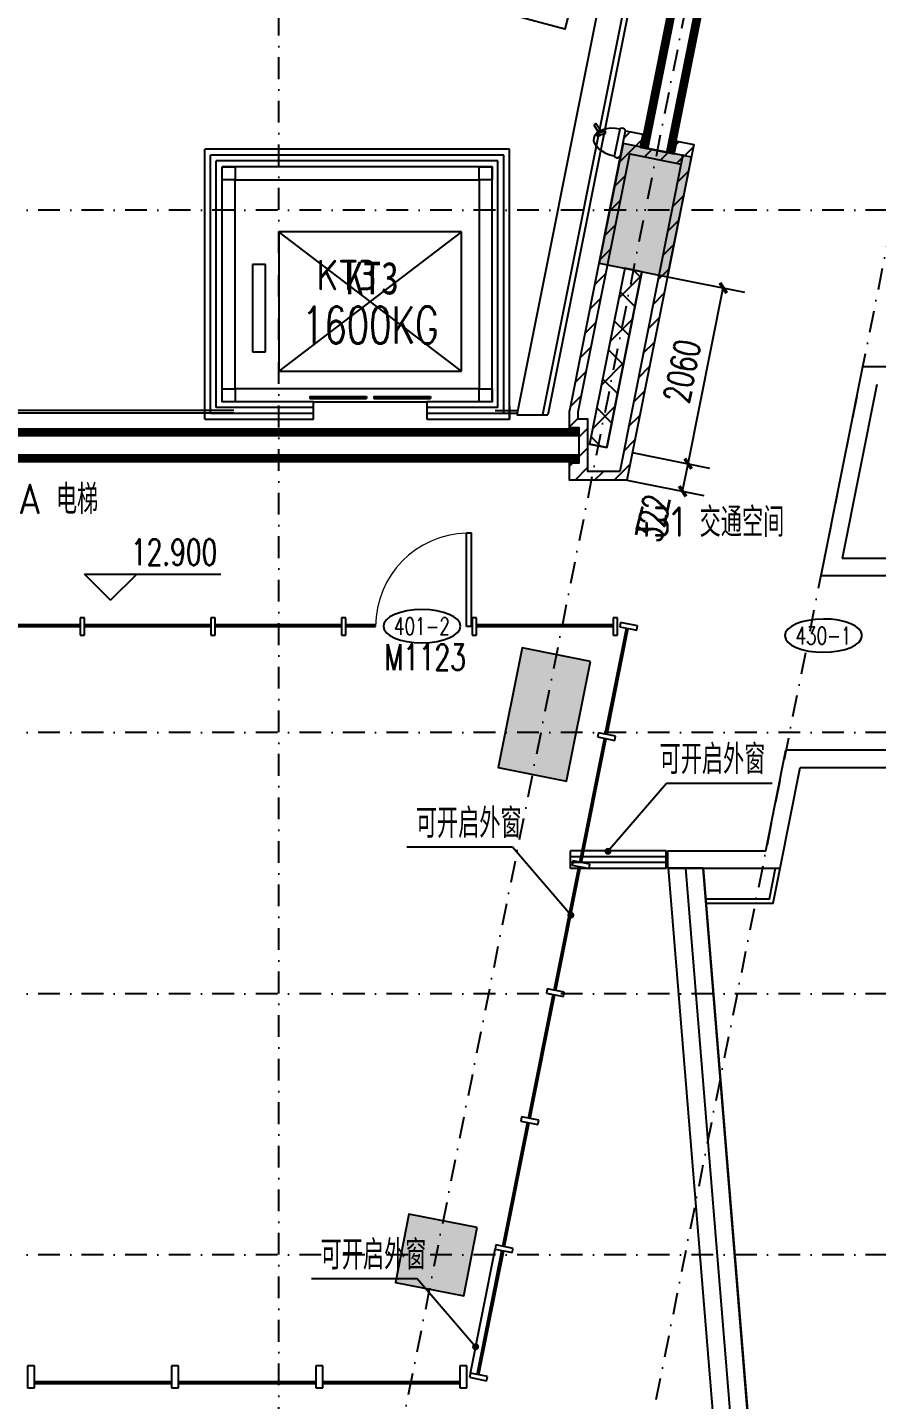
# Model space of a CAD drawing. Extents: x -354516 to 794396, y -401250 to -150594.
# Drawn here: x -287101 to -277352, y -363819 to -348059 of the extents above; entities that cross this region are included whole.
import ezdxf
from ezdxf.enums import TextEntityAlignment as Align
from ezdxf.xclip import XClip

# ---------------------------------------------------------------- set-up
doc = ezdxf.new("R2010")
doc.units = 0
doc.header["$LTSCALE"] = 1000
doc.header["$MEASUREMENT"] = 0
doc.header["$XCLIPFRAME"] = 2
for name, pattern in [('DASH', [0.35, 0.25, -0.1]), ('DASHDOT2', [0.5, 0.25, -0.125, 0, -0.125]), ('DOTE', [2.42, 2, -0.2, 0.02, -0.2])]:
    doc.linetypes.add(name, pattern=pattern)
for name, color, linetype in [('3T_BAR', 7, 'Continuous'), ('510p-01$0$Door No.', 252, 'Continuous'), ('COLUMN', 2, 'Continuous'), ('CURTWALL', 4, 'Continuous'), ('DIM_ELEV', 3, 'Continuous'), ('DIM_LEAD', 3, 'Continuous'), ('DOTE', 251, 'DOTE'), ('EVTR', 6, 'Continuous'), ('FIRE-CURTAIN', 30, 'Continuous'), ('PUB_DIM', 3, 'Continuous'), ('PUB_HATCH', 8, 'Continuous'), ('PUB_TEXT', 7, 'Continuous'), ('S-EQ1', 32, 'Continuous'), ('S-ZLSP', 1, 'Continuous'), ('SPACE', 251, 'Continuous'), ('STAIR', 250, 'Continuous'), ('SURFACE', 6, 'Continuous'), ('SURFACE-INT', 62, 'Continuous'), ('WALL', 2, 'Continuous'), ('WINDOW', 4, 'Continuous'), ('WINDOW_TEXT', 7, 'Continuous'), ('墙体', 7, 'Continuous'), ('房间名字和编号', 252, 'Continuous'), ('石膏墙体', 31, 'Continuous'), ('防火墙填充', 10, 'Continuous')]:
    doc.layers.add(name, color=color, linetype=linetype)
doc.layers.add('SLAB', color=60, linetype='Continuous', plot=False)
doc.styles.add('510p-04$0$_TCH_WINDOW', font='SIMPLEX', dxfattribs={"bigfont": 'GBCBIG'})
doc.styles.add('_TCH_DIM', font='SIMPLEX', dxfattribs={"bigfont": 'GBCBIG'})
doc.styles.add('_TCH_DIM_T3', font='SIMPLEX', dxfattribs={"width": 0.705882, "bigfont": 'GBCBIG'})
doc.styles.add('_TCH_SPACE', font='SIMPLEX', dxfattribs={"bigfont": 'GBCBIG'})
doc.styles.add('_TCH_WINDOW', font='SIMPLEX', dxfattribs={"bigfont": 'GBCBIG'})
doc.styles.add('DIMHT', font='simhei_0.ttf', dxfattribs={"width": 0.8})
doc.styles.get("Standard").update_dxf_attribs({"font": 'gbenor.shx', "bigfont": 'gbcbig.shx'})
doc.dimstyles.new('_TCH_ARCH&&100', dxfattribs={"dimtxt": 297.5, "dimasz": 100, "dimexe": 250, "dimexo": 300, "dimgap": 126.25, "dimtad": 1, "dimdec": 0, "dimzin": 0, "dimdsep": 46, "dimtxsty": '_TCH_DIM_T3', "dimblk": 'ARCHTICK', "dimcen": 0.09, "dimclrt": 7, "dimazin": 2, "dimtfac": 1, "dimtdec": 0, "dimtix": 1, "dimtmove": 2, "dimatfit": 3, "dimfxl": 0, "dimtolj": 1, "dimtzin": 0, "dimarcsym": 0})

# ---------------------------------------------------------------- blocks, each defined once
blk = doc.blocks.new('25041028')
at = {"layer": 'S-EQ1'}
for p, q in [((1344688, 4995), (1344742, 5045)), ((1344770, 5045), (1344742, 5045)), ((1344770, 5045), (1344798, 5045)), ((1344822, 5022), (1344798, 5045)), ((1344688, 4995), (1344688, 4403)), ((1344822, 5022), (1344822, 4376)), ((1345127, 4551), (1345144, 4489)), ((1345258, 4504), (1345392, 4370)), ((1345281, 4652), (1345322, 4629)), ((1345433, 4411), (1345301, 4543)), ((1344688, 4403), (1344742, 4353)), ((1344742, 4353), (1344770, 4353)), ((1344798, 4353), (1344770, 4353)), ((1344822, 4376), (1344798, 4353)), ((1345392, 4370), (1345433, 4411))]:
    blk.add_line(p, q, dxfattribs=at)
at = {"layer": 'S-EQ1', "extrusion": (0, 0, -1)}
for centre, major_axis, ratio, start_param, end_param in [((1344822, 4699), (547, 0), 0.590773, -1.570796, 1.570796), ((1344917, 4708), (382, 0), 0.493091, 0.306743, 0.988379), ((1344919, 4698), (419, 0), 0.592916, 0.280469, 1.002485)]:
    blk.add_ellipse(centre, major_axis=major_axis, ratio=ratio, start_param=start_param, end_param=end_param, dxfattribs=at)
blk = doc.blocks.new('GRID')
at = {"layer": '墙体', "color": 250, "linetype": 'DASHDOT2', "lineweight": -3}
for p, q in [((63175.2, 81236.4), (46456.9, -2355.2)), ((65920.9, 80687.3), (49202.5, -2904.3)), ((46436.4, -11413.5), (46436.4, 36586.5)), ((107436.4, 18586.5), (-19063.6, 18586.5)), ((107436.4, 12586.5), (-19063.6, 12586.5)), ((107436.4, 9586.5), (-19063.6, 9586.5)), ((107436.4, 6586.5), (-19063.6, 6586.5))]:
    blk.add_line(p, q, dxfattribs=at)
blk = doc.blocks.new('510I-02-CentralForum-00$0$Atrium Stair E3-4')
at = {"layer": 'STAIR'}
for p, q in [((608833, 127473), (609089, 128757)), ((609432, 128689), (609175, 127405)), ((608326, 127462), (608532, 128492)), ((605733, 114499), (608031, 125991)), ((608321, 124914), (608495, 125786)), ((608495, 125786), (608321, 124914)), ((608779, 125730), (608604, 124857)), ((608838, 125718), (608663, 124845)), ((606174, 116960), (604998, 117196)), ((604009, 114844), (604507, 114744))]:
    blk.add_line(p, q, dxfattribs=at)
for points in [[(604009, 114844), (606880, 129199), (608668, 128842), (608391, 127459), (609155, 127307)], [(609153, 127297), (608380, 127451), (608656, 128834), (606888, 129187), (604019, 114842)], [(604109, 114824), (606914, 128851), (608573, 128519), (608360, 127455), (608277, 127472), (608473, 128453), (607296, 128688), (604507, 114744)], [(608532, 128492), (607257, 128747), (604458, 114754)], [(609373, 128701), (609116, 127416)], [(609175, 127405), (608833, 127473)], [(609153, 127297), (609175, 127405)], [(608857, 125816), (608093, 125969), (605797, 114486), (605787, 114488), (608085, 125981), (608859, 125826)], [(608495, 125786), (608838, 125718)], [(608495, 125786), (608838, 125718)], [(608838, 125718), (608857, 125816)], [(608857, 125816), (608859, 125826)], [(607786, 125021), (606610, 125256)], [(607731, 124746), (606555, 124981)], [(607676, 124471), (606500, 124707)], [(607622, 124197), (606445, 124432)], [(607567, 123922), (606390, 124158)], [(607512, 123648), (606335, 123883)], [(607457, 123373), (606280, 123609)], [(607402, 123099), (606225, 123334)], [(607347, 122824), (606170, 123059)], [(607292, 122550), (606115, 122785)], [(607237, 122275), (606060, 122510)], [(607182, 122000), (606006, 122236)], [(607127, 121726), (605951, 121961)], [(606833, 120255), (605656, 120490)], [(606778, 119980), (605602, 120216)], [(606723, 119706), (605547, 119941)], [(606668, 119431), (605492, 119667)], [(606614, 119157), (605437, 119392)], [(606559, 118882), (605382, 119118)], [(606504, 118608), (605327, 118843)], [(606449, 118333), (605272, 118568)], [(606394, 118058), (605217, 118294)], [(606339, 117784), (605162, 118019)], [(606284, 117509), (605107, 117745)], [(606229, 117235), (605052, 117470)], [(604943, 116921), (606119, 116686)], [(606119, 116686), (604943, 116921)], [(606064, 116411), (604888, 116646)], [(606009, 116137), (604833, 116372)]]:
    blk.add_lwpolyline(points, dxfattribs=at)
blk.add_lwpolyline([(608066, 125985), (605767, 114492), (605684, 114509), (607982, 126001)], close=True, dxfattribs=at)
blk = doc.blocks.new('_FZH')
at = {"color": 255}
blk.add_lwpolyline([(-0.5, -0.5), (0.5, -0.5), (0.5, 0.5), (-0.5, 0.5)], close=True, dxfattribs=at)
at = {"layer": 'PUB_HATCH', "color": 250}
blk.add_solid([(-0.5, -0.5), (0.5, -0.5), (-0.5, 0.5), (0.5, 0.5)], dxfattribs=at)
blk = doc.blocks.new('$DorLib2D$00000001')
for p, q in [((0.45, 0.975), (0.5, 0.975)), ((0.45, 0), (0.45, 0.975)), ((0.5, 0), (0.5, 0.975)), ((0.5, 0), (0.45, 0))]:
    blk.add_line(p, q)
at = {"lineweight": 13}
blk.add_arc((0.475, 0), 0.975, 91.4693, 180, dxfattribs=at)
blk = doc.blocks.new('$DORLIB2D$00000127')
at = {"color": 0}
for points in [[(-0.533, 0.795), (-0.533, 0.69)], [(-0.033, 0.795), (-0.533, 0.795)], [(-0.033, 0.795), (-0.033, 0.69)], [(0.533, 0.795), (0.033, 0.795)], [(0.033, 0.795), (0.033, 0.69)], [(0.533, 0.795), (0.533, 0.69)], [(-0.033, 0.69), (-0.533, 0.69)], [(0.533, 0.69), (0.033, 0.69)], [(0.5, 0.5), (-0.5, 0.5)]]:
    blk.add_lwpolyline(points, dxfattribs=at)
blk = doc.blocks.new('510p-04$0$Door_Tag')
at = {"extrusion": (0, 0, -1)}
blk.add_ellipse((0, 0), major_axis=(443, 1), ratio=0.431859, dxfattribs=at)
at = {"style": '510p-04$0$_TCH_WINDOW', "width": 0.705882}
blk.add_attdef('DOOR_TAG', text='', height=200, dxfattribs=at).set_placement((0, 0), align=Align.MIDDLE_CENTER)
blk = doc.blocks.new('F8D958FG9FF')
at = {"layer": '房间名字和编号'}
for s, height, p in [('KT3', 350, (-78692, -398098)), ('电梯', 337.6, (-81685, -400669)), ('100A', 350, (-82676, -400669)), ('431', 350, (-75053, -400930)), ('交通空间', 337.6, (-74294, -400930))]:
    blk.add_text(s, height=height, dxfattribs=at).set_placement(p)
at = {"layer": '房间名字和编号', "style": '_TCH_SPACE', "width": 0.705882}
blk.add_text('1600KG', height=425, dxfattribs=at).set_placement((-78860, -398710))
blk = doc.blocks.new('_ArchTick')
at = {"color": 0, "linetype": 'ByBlock', "const_width": 0.4}
blk.add_lwpolyline([(-0.5, -0.5), (0.5, 0.5)], dxfattribs=at)
blk = doc.blocks.new('*D511')
at = {"layer": 'Defpoints', "color": 0}
for p in [(-280450, -352883), (-279515, -353070), (-280513, -353199)]:
    blk.add_point(p, dxfattribs=at)
at = {"layer": 'PUB_DIM', "color": 0, "lineweight": -2}
for p, q in [((-280156, -352942), (-279270, -353120)), ((-279578, -353386), (-279515, -353070)), ((-280219, -353258), (-279333, -353435))]:
    blk.add_line(p, q, dxfattribs=at)
at = {"layer": 'PUB_DIM', "color": 0, "lineweight": -2, "xscale": 100, "yscale": 100, "zscale": 100}
for p, rotation in [((-279515, -353070), 78.69006752598183), ((-279578, -353386), 258.6900675259818)]:
    blk.add_blockref('_ArchTick', p, dxfattribs=dict(at, rotation=rotation))
at = {"layer": 'PUB_DIM', "color": 7, "insert": (-279920, -353695), "char_height": 297.5, "attachment_point": 5, "rotation": 78.6901, "style": '_TCH_DIM_T3'}
blk.add_mtext('\\A1;322', dxfattribs=at)
blk = doc.blocks.new('*D512')
at = {"layer": 'Defpoints', "color": 0}
for p in [(-280046, -350864), (-279111, -351051), (-280450, -352883)]:
    blk.add_point(p, dxfattribs=at)
at = {"layer": 'PUB_DIM', "color": 0, "lineweight": -2}
for p, q in [((-279752, -350923), (-278866, -351100)), ((-279515, -353070), (-279111, -351051)), ((-280156, -352942), (-279270, -353120))]:
    blk.add_line(p, q, dxfattribs=at)
at = {"layer": 'PUB_DIM', "color": 0, "lineweight": -2, "xscale": 100, "yscale": 100, "zscale": 100}
for p, rotation in [((-279111, -351051), 78.69006752598106), ((-279515, -353070), 258.6900675259811)]:
    blk.add_blockref('_ArchTick', p, dxfattribs=dict(at, rotation=rotation))
at = {"layer": 'PUB_DIM', "color": 7, "insert": (-279583, -352007), "char_height": 297.5, "attachment_point": 5, "rotation": 78.6901, "style": '_TCH_DIM_T3'}
blk.add_mtext('\\A1;2060', dxfattribs=at)

msp = doc.modelspace()

# ---------------------------------------------------------------- hatches: boundary and pattern name
at = {"layer": '石膏墙体'}
h = msp.add_hatch(dxfattribs=at)
h.set_pattern_fill('ANSI31', color=31, scale=100)
h.set_pattern_definition([(45, (-401867.86, 38234.91), (-112.2532, 112.2532), [])])
h.paths.add_polyline_path([(-279447.9, -349403), (-279644, -349363.8), (-279673.4, -349510.9), (-280065.7, -349432.4), (-280036.2, -349285.3), (-280232.4, -349246.1), (-280874.7, -352458.1), (-280875.7, -352458.1), (-280875.7, -352658.1), (-280765.7, -352658.1), (-280765.7, -353058.1), (-280875.7, -353058.1), (-280875.7, -353258.1), (-280218.9, -353258.1)])
h.paths.add_polyline_path([(-280300.9, -353158.1), (-280665.7, -353158.1), (-280665.7, -352558.1), (-280775.7, -352558.1), (-280775.7, -352472.8), (-280183.3, -349510.9), (-279595, -349628.5)], flags=16)
at = {"layer": '防火墙填充'}
h = msp.add_hatch(dxfattribs=at)
h.set_pattern_fill('多孔材料', color=256, scale=100)
h.set_pattern_definition([(45, (-401667.86, -106923.6), (-200.0002, 200.0002), []), (135, (-401667.86, -106923.6), (-200.0002, -200.0002), [])])
h.paths.add_polyline_path([(-280046, -350864.1), (-280144.1, -350844.5), (-280548, -352863.9), (-280449.9, -352883.5)])
h.paths.add_polyline_path([(-280144.1, -350844.5), (-280242.2, -350824.9), (-280646, -352844.3), (-280548, -352863.9)])

# ---------------------------------------------------------------- linework, layer by layer
at = {"layer": '3T_BAR'}
for p, q in [((-286445.5, -354838.1), (-286495.5, -354838.1)), ((-286495.5, -354838.1), (-286495.5, -355038.1)), ((-286445.5, -355038.1), (-286445.5, -354838.1)), ((-284945.5, -354838.1), (-284995.5, -354838.1)), ((-284995.5, -354838.1), (-284995.5, -355038.1)), ((-284945.5, -355038.1), (-284945.5, -354838.1)), ((-283445.5, -354838.1), (-283495.5, -354838.1)), ((-283495.5, -354838.1), (-283495.5, -355038.1)), ((-283445.5, -355038.1), (-283445.5, -354838.1)), ((-281945.5, -354838.1), (-281995.5, -354838.1)), ((-281995.5, -354838.1), (-281995.5, -355038.1)), ((-281945.5, -355038.1), (-281945.5, -354838.1)), ((-280325.9, -354838.1), (-280375.9, -354838.1)), ((-280375.9, -354838.1), (-280375.9, -355038.1)), ((-280325.9, -355038.1), (-280325.9, -354838.1)), ((-280291.1, -354893.9), (-280300.9, -354943)), ((-280095, -354933.2), (-280291.1, -354893.9)), ((-286495.5, -355038.1), (-286445.5, -355038.1)), ((-284995.5, -355038.1), (-284945.5, -355038.1)), ((-283495.5, -355038.1), (-283445.5, -355038.1)), ((-281995.5, -355038.1), (-281945.5, -355038.1)), ((-280375.9, -355038.1), (-280325.9, -355038.1)), ((-280300.9, -354943), (-280104.8, -354982.2)), ((-280104.8, -354982.2), (-280095, -354933.2)), ((-280544.3, -356159.6), (-280554.1, -356208.6)), ((-280348.1, -356198.8), (-280544.3, -356159.6)), ((-280554.1, -356208.6), (-280357.9, -356247.8)), ((-280357.9, -356247.8), (-280348.1, -356198.8)), ((-280838.4, -357630.4), (-280848.2, -357679.5)), ((-280848.2, -357679.5), (-280652.1, -357718.7)), ((-280642.3, -357669.7), (-280838.4, -357630.4)), ((-280652.1, -357718.7), (-280642.3, -357669.7)), ((-281132.6, -359101.3), (-281142.4, -359150.3)), ((-281142.4, -359150.3), (-280946.3, -359189.6)), ((-280936.5, -359140.5), (-281132.6, -359101.3)), ((-280946.3, -359189.6), (-280936.5, -359140.5)), ((-281426.8, -360572.2), (-281436.6, -360621.2)), ((-281230.7, -360611.4), (-281426.8, -360572.2)), ((-281436.6, -360621.2), (-281240.5, -360660.4)), ((-281240.5, -360660.4), (-281230.7, -360611.4)), ((-281720.9, -362043.1), (-281730.8, -362092.1)), ((-281730.8, -362092.1), (-281534.6, -362131.3)), ((-281524.8, -362082.3), (-281720.9, -362043.1)), ((-281534.6, -362131.3), (-281524.8, -362082.3)), ((-287020.5, -363433.1), (-287100.5, -363433.1)), ((-287100.5, -363433.1), (-287100.5, -363683.1)), ((-287020.5, -363683.1), (-287020.5, -363433.1)), ((-285365.3, -363433.1), (-285445.3, -363433.1)), ((-285445.3, -363433.1), (-285445.3, -363683.1)), ((-285365.3, -363683.1), (-285365.3, -363433.1)), ((-283710.1, -363433.1), (-283790.1, -363433.1)), ((-283790.1, -363433.1), (-283790.1, -363683.1)), ((-283710.1, -363683.1), (-283710.1, -363433.1)), ((-282054.9, -363433.1), (-282134.9, -363433.1)), ((-282134.9, -363433.1), (-282134.9, -363683.1)), ((-282054.9, -363683.1), (-282054.9, -363433.1)), ((-282015.1, -363513.9), (-282024.9, -363563)), ((-282024.9, -363563), (-281828.8, -363602.2)), ((-281819, -363553.2), (-282015.1, -363513.9)), ((-281828.8, -363602.2), (-281819, -363553.2)), ((-287100.5, -363683.1), (-287020.5, -363683.1)), ((-285445.3, -363683.1), (-285365.3, -363683.1)), ((-283790.1, -363683.1), (-283710.1, -363683.1)), ((-282134.9, -363683.1), (-282054.9, -363683.1))]:
    msp.add_line(p, q, dxfattribs=at)
at = {"layer": 'CURTWALL'}
for p, q in [((-281565.7, -349458.1), (-285065.7, -349458.1)), ((-285065.7, -352558.1), (-285065.7, -349458.1)), ((-281632.4, -349524.7), (-284999, -349524.7)), ((-284999, -352491.4), (-284999, -349524.7)), ((-281632.4, -352491.4), (-281632.4, -349524.7)), ((-281565.7, -352558.1), (-281565.7, -349458.1)), ((-281699, -349591.4), (-284932.4, -349591.4)), ((-284932.4, -352424.7), (-284932.4, -349591.4)), ((-281765.7, -349658.1), (-284865.7, -349658.1)), ((-284865.7, -352358.1), (-284865.7, -349658.1)), ((-281765.7, -352358.1), (-281765.7, -349658.1)), ((-281699, -352424.7), (-281699, -349591.4)), ((-283815.7, -352358.1), (-284865.7, -352358.1)), ((-283815.7, -352558.1), (-283815.7, -352358.1)), ((-281765.7, -352358.1), (-282515.7, -352358.1)), ((-282515.7, -352358.1), (-282515.7, -352558.1)), ((-283815.7, -352491.4), (-284999, -352491.4)), ((-283815.7, -352424.7), (-284932.4, -352424.7)), ((-281699, -352424.7), (-282515.7, -352424.7)), ((-281632.4, -352491.4), (-282515.7, -352491.4)), ((-285065.7, -352558.1), (-283815.7, -352558.1)), ((-282515.7, -352558.1), (-281565.7, -352558.1)), ((-287945.5, -354918.1), (-286495.5, -354918.1)), ((-287945.5, -354938.1), (-286495.5, -354938.1)), ((-286445.5, -354918.1), (-284995.5, -354918.1)), ((-286445.5, -354938.1), (-284995.5, -354938.1)), ((-284945.5, -354918.1), (-283495.5, -354918.1)), ((-284945.5, -354938.1), (-283495.5, -354938.1)), ((-283445.5, -354918.1), (-283102.8, -354918.1)), ((-283445.5, -354938.1), (-283102.8, -354938.1)), ((-282002.8, -354918.1), (-281995.5, -354918.1)), ((-282002.8, -354938.1), (-281995.5, -354938.1)), ((-281945.5, -354918.1), (-280375.9, -354918.1)), ((-281945.5, -354938.1), (-280375.9, -354938.1)), ((-280465.8, -356175.3), (-280222.5, -354958.7)), ((-280446.2, -356179.2), (-280202.9, -354962.6)), ((-280760, -357646.1), (-280475.6, -356224.3)), ((-280740.4, -357650.1), (-280456, -356228.2)), ((-279767.9, -357518.1), (-280866.9, -357518.1)), ((-280866.9, -357718.1), (-280866.9, -357518.1)), ((-279767.9, -357584.7), (-280866.9, -357584.7)), ((-279767.9, -357718.1), (-279767.9, -357518.1)), ((-281054.2, -359117), (-280769.8, -357695.2)), ((-281034.5, -359120.9), (-280750.2, -357699.1)), ((-279767.9, -357651.4), (-280866.9, -357651.4)), ((-279767.9, -357718.1), (-280866.9, -357718.1)), ((-281348.3, -360587.9), (-281064, -359166)), ((-281328.7, -360591.8), (-281044.3, -359170)), ((-281642.5, -362058.8), (-281358.1, -360636.9)), ((-281622.9, -362062.7), (-281338.5, -360640.8)), ((-281936.7, -363529.6), (-281652.3, -362107.8)), ((-281917.1, -363533.5), (-281632.7, -362111.7)), ((-287020.5, -363613.1), (-285445.3, -363613.1)), ((-287020.5, -363633.1), (-285445.3, -363633.1)), ((-285365.3, -363613.1), (-283790.1, -363613.1)), ((-285365.3, -363633.1), (-283790.1, -363633.1)), ((-283710.1, -363613.1), (-282134.9, -363613.1)), ((-283710.1, -363633.1), (-282134.9, -363633.1))]:
    msp.add_line(p, q, dxfattribs=at)
at = {"layer": 'DIM_ELEV'}
for p, q in [((-286146.2, -354638.6), (-286446.2, -354338.6)), ((-286446.2, -354338.6), (-284881.2, -354338.6)), ((-286146.2, -354638.6), (-285846.2, -354338.6))]:
    msp.add_line(p, q, dxfattribs=at)
at = {"layer": 'DIM_LEAD'}
for p, q in [((-280434.9, -357521.5), (-279765, -356739.5)), ((-279765, -356739.5), (-278550, -356739.5)), ((-281531.3, -357472.9), (-282746.3, -357472.9)), ((-280861.3, -358254.9), (-281531.3, -357472.9)), ((-282624.9, -362431), (-283839.9, -362431)), ((-281954.9, -363213), (-282624.9, -362431))]:
    msp.add_line(p, q, dxfattribs=at)
at = {"layer": 'DIM_LEAD', "const_width": 40}
for points in [[(-280448, -357536.7, 1), (-280421.9, -357506.3, 1)], [(-280848.3, -358270.1, 1), (-280874.3, -358239.7, 1)], [(-281941.9, -363228.1, 1), (-281967.9, -363197.8, 1)]]:
    msp.add_lwpolyline(points, format="xyb", close=True, dxfattribs=at)
at = {"layer": 'EVTR'}
for p, q in [((-282115.7, -350408.1), (-284215.7, -350408.1)), ((-284215.7, -350408.1), (-284215.7, -352008.1)), ((-282115.7, -352008.1), (-284215.7, -350408.1)), ((-282115.7, -350408.1), (-284215.7, -352008.1)), ((-282115.7, -352008.1), (-282115.7, -350408.1)), ((-284365.7, -350783.1), (-284515.7, -350783.1)), ((-284515.7, -350783.1), (-284515.7, -351783.1)), ((-284365.7, -351783.1), (-284365.7, -350783.1)), ((-284515.7, -351783.1), (-284365.7, -351783.1)), ((-284215.7, -352008.1), (-282115.7, -352008.1))]:
    msp.add_line(p, q, dxfattribs=at)
at = {"layer": 'FIRE-CURTAIN', "linetype": 'DASH', "const_width": 100}
for points in [[(-277891.2, -338815), (-280016.6, -349442.2)], [(-277597, -338873.9), (-279722.5, -349501.1)], [(-296665.7, -352708.1), (-280765.7, -352708.1)], [(-296665.7, -353008.1), (-280765.7, -353008.1)]]:
    msp.add_lwpolyline(points, dxfattribs=at)
at = {"layer": 'SLAB'}
msp.add_line((-282015.1, -363513.9), (-281730.8, -362092.1), dxfattribs=at)
at = {"layer": 'STAIR'}
msp.add_line((-281565.7, -352411), (-281565.7, -352561), dxfattribs=at)
at = {"layer": 'SURFACE', "color": 251}
for p, q in [((-277874.6, -336253.6), (-281125.5, -352508.1)), ((-278410.9, -337156), (-281481.4, -352508.1)), ((-278127.5, -337212.6), (-281186.7, -352508.1)), ((-284729.6, -352488.1), (-296310.1, -352488.1)), ((-284729.6, -352458.1), (-296254.9, -352458.1)), ((-281729.6, -352458.1), (-281471.4, -352458.1)), ((-281729.6, -352488.1), (-281477.4, -352488.1)), ((-281564.7, -352488.1), (-281477.4, -352488.1)), ((-281481.4, -352508.1), (-281125.5, -352508.1))]:
    msp.add_line(p, q, dxfattribs=at)
at = {"layer": 'SURFACE'}
msp.add_line((-281564.7, -352408.1), (-281564.7, -352488.1), dxfattribs=at)
at = {"layer": 'SURFACE-INT', "color": 251}
msp.add_lwpolyline([(-281915.7, -352208.1), (-284715.7, -352208.1), (-284715.7, -349808.1), (-281915.7, -349808.1)], close=True, dxfattribs=at)
at = {"layer": 'WALL'}
for p, q in [((-280242.2, -350824.9), (-280646, -352844.3)), ((-280046, -350864.1), (-280449.9, -352883.5)), ((-277511.5, -351958.1), (-277991.3, -354358.1)), ((-276915.7, -351958.1), (-277511.5, -351958.1)), ((-277347.5, -352158.1), (-277747.4, -354158.1)), ((-280449.9, -352883.5), (-280646, -352844.3)), ((-275515.7, -354158.1), (-277747.4, -354158.1)), ((-275515.7, -354358.1), (-277991.3, -354358.1)), ((-278623.4, -357516.9), (-278391.3, -356358.1)), ((-277115.7, -356358.1), (-278391.3, -356358.1)), ((-278459.4, -357716.9), (-278227.4, -356558.1)), ((-278227.4, -356558.1), (-277115.7, -356558.1)), ((-279751.8, -357516.9), (-278623.4, -357516.9)), ((-279751.8, -357516.9), (-279751.8, -357716.9)), ((-279751.8, -357716.9), (-278459.4, -357716.9))]:
    msp.add_line(p, q, dxfattribs=at)
for points in [[(-284865.7, -349658.1), (-284715.7, -349658.1), (-284715.7, -349808.1), (-284865.7, -349808.1)], [(-281915.7, -349658.1), (-281765.7, -349658.1), (-281765.7, -349808.1), (-281915.7, -349808.1)], [(-284865.7, -352208.1), (-284715.7, -352208.1), (-284715.7, -352358.1), (-284865.7, -352358.1)], [(-281915.7, -352208.1), (-281765.7, -352208.1), (-281765.7, -352358.1), (-281915.7, -352358.1)], [(-279744.5, -357716.9), (-278524.7, -372658.2), (-278224.7, -372658.2), (-277355.6, -368358.2), (-277355.5, -368158), (-278491.3, -368150), (-279343.4, -357716.7), (-279343.4, -357716.7)]]:
    msp.add_lwpolyline(points, close=True, dxfattribs=at)
at = {"layer": 'WALL', "color": 0}
for points in [[(-279544, -357716.7), (-278674.9, -368358.1), (-277355.7, -368358.1)], [(-279343.4, -357716.7), (-278490.6, -368158.1), (-277355.7, -368158.1)]]:
    msp.add_lwpolyline(points, dxfattribs=at)
at = {"layer": '石膏墙体', "color": 31}
for points in [[(-280218.9, -353258.1), (-280875.7, -353258.1), (-280875.7, -353058.1), (-280765.7, -353058.1), (-280765.7, -352658.1), (-280875.7, -352658.1), (-280875.7, -352458.1), (-280874.7, -352458.1), (-280232.4, -349246.1), (-280036.2, -349285.3), (-280065.7, -349432.4), (-279673.4, -349510.9), (-279644, -349363.8), (-279447.9, -349403)], [(-280300.9, -353158.1), (-280665.7, -353158.1), (-280665.7, -352558.1), (-280775.7, -352558.1), (-280775.7, -352472.8), (-280183.3, -349510.9), (-279595, -349628.5), (-279574, -349523.7)]]:
    msp.add_lwpolyline(points, close=True, dxfattribs=at)
at = {"layer": '石膏墙体'}
for points in [[(-279310.7, -358116.9), (-278539.6, -358116.9), (-278459.4, -357716.9)], [(-279310.7, -358066.9), (-278580.5, -358066.9), (-278510.4, -357716.9)]]:
    msp.add_lwpolyline(points, dxfattribs=at)
at = {"layer": '防火墙填充'}
msp.add_lwpolyline([(-280046, -350864.1), (-280242.2, -350824.9), (-280646, -352844.3), (-280449.9, -352883.5)], close=True, dxfattribs=at)

# ---------------------------------------------------------------- block references
at = {"layer": '510p-01$0$Door No.'}
for p, values in [((-282571, -354936.3), {'DOOR_TAG': '401-2'}), ((-277961, -355044.8), {'DOOR_TAG': '430-1'})]:
    msp.add_blockref('510p-04$0$Door_Tag', p, dxfattribs=at).add_auto_attribs(values)
at = {"layer": 'COLUMN'}
for p, xscale, yscale, zscale, rotation in [((-280006.8, -350158.1), 799.9999999999914, 1399.999999999962, 1399.999999999962, 168.6900675259819), ((-281165.3, -355950.1), 800.0000000000022, 1400.00000000002, 1400.00000000002, 168.6900675259778), ((-282406.8, -362158.1), 800.0000000000036, 800.0000000000036, 800.0000000000036, 168.9999999999984)]:
    msp.add_blockref('_FZH', p, dxfattribs=dict(at, xscale=xscale, yscale=yscale, zscale=zscale, rotation=rotation))
at = {"layer": 'DOTE'}
msp.add_blockref('GRID', (-330652.1, -368744.6), dxfattribs=at)
at = {"layer": 'S-ZLSP', "color": 7, "xscale": 0.5, "yscale": 0.5, "zscale": 0.5, "rotation": 168.6900675259774}
msp.add_blockref('25041028', (379486.7, -478946.9), dxfattribs=at)
at = {"layer": 'SURFACE', "color": 251}
ref = msp.add_blockref('510I-02-CentralForum-00$0$Atrium Stair E3-4', (-886731.7, -462069.7), dxfattribs=at)
XClip(ref).set_block_clipping_path([(609155.2208550852, 127306.5393783965), (608857.1243296751, 125816.0567513464), (605800.9049135006, 113992.5533865266), (603580.3951749888, 114587.447254287), (606493.263126181, 129661.7724451296), (608901.2654604861, 129424.1571493307)])
at = {"layer": 'WINDOW', "xscale": 1300, "yscale": -200, "zscale": 1300, "rotation": 180}
msp.add_blockref('$DORLIB2D$00000127', (-283165.7, -352458.1), dxfattribs=at)
at = {"layer": 'WINDOW'}
ref = msp.add_blockref('$DorLib2D$00000001', (-282552.8, -354938.1), dxfattribs=dict(at, xscale=1100, yscale=1100, zscale=1100))
ref.add_attrib('A', 'M1123', (-283002.8, -355441.8), dxfattribs={"layer": 'WINDOW_TEXT', "height": 297.5, "style": '_TCH_WINDOW', "width": 0.705882})
at = {"layer": '房间名字和编号'}
msp.add_blockref('F8D958FG9FF', (-205088.9, 47019.9), dxfattribs=at)

# ---------------------------------------------------------------- texts
at = {"layer": 'PUB_TEXT', "style": '_TCH_DIM', "width": 0.705882}
msp.add_text('12.900', height=297.5, dxfattribs=at).set_placement((-285911.2, -354233.6))
at = {"layer": 'PUB_TEXT', "style": '_TCH_DIM'}
for p in [(-279842.7, -356634.5), (-282641.3, -357367.9), (-283734.9, -362326)]:
    msp.add_text('可开启外窗', height=337.59, dxfattribs=at).set_placement(p)
at = {"layer": 'SPACE', "style": 'DIMHT', "width": 0.8}
msp.add_text('KT3', height=375.53, dxfattribs=at).set_placement((-283449, -351124.9))

# ---------------------------------------------------------------- dimensions: what is measured, and where the dimension line sits
at = {"layer": 'PUB_DIM'}
dim = msp.add_aligned_dim(p1=(-280449.9, -352883.5), p2=(-280046, -350864.1), distance=-953.5, text='2060', dimstyle='_TCH_ARCH&&100', dxfattribs=at)
dim.commit()
dim.dimension.update_dxf_attribs({"geometry": '*D512', "text_midpoint": (-279582.7, -352006.9)})
dim = msp.add_linear_dim(base=(-279514.9, -353070.5), p1=(-280513.1, -353199.2), p2=(-280449.9, -352883.5), angle=78.69007, dimstyle='_TCH_ARCH&&100', dxfattribs=at)
dim.commit()
dim.dimension.update_dxf_attribs({"geometry": '*D511', "text_midpoint": (-279920.3, -353695.1), "dimtype": 161})

doc.saveas('drawing.dxf')
